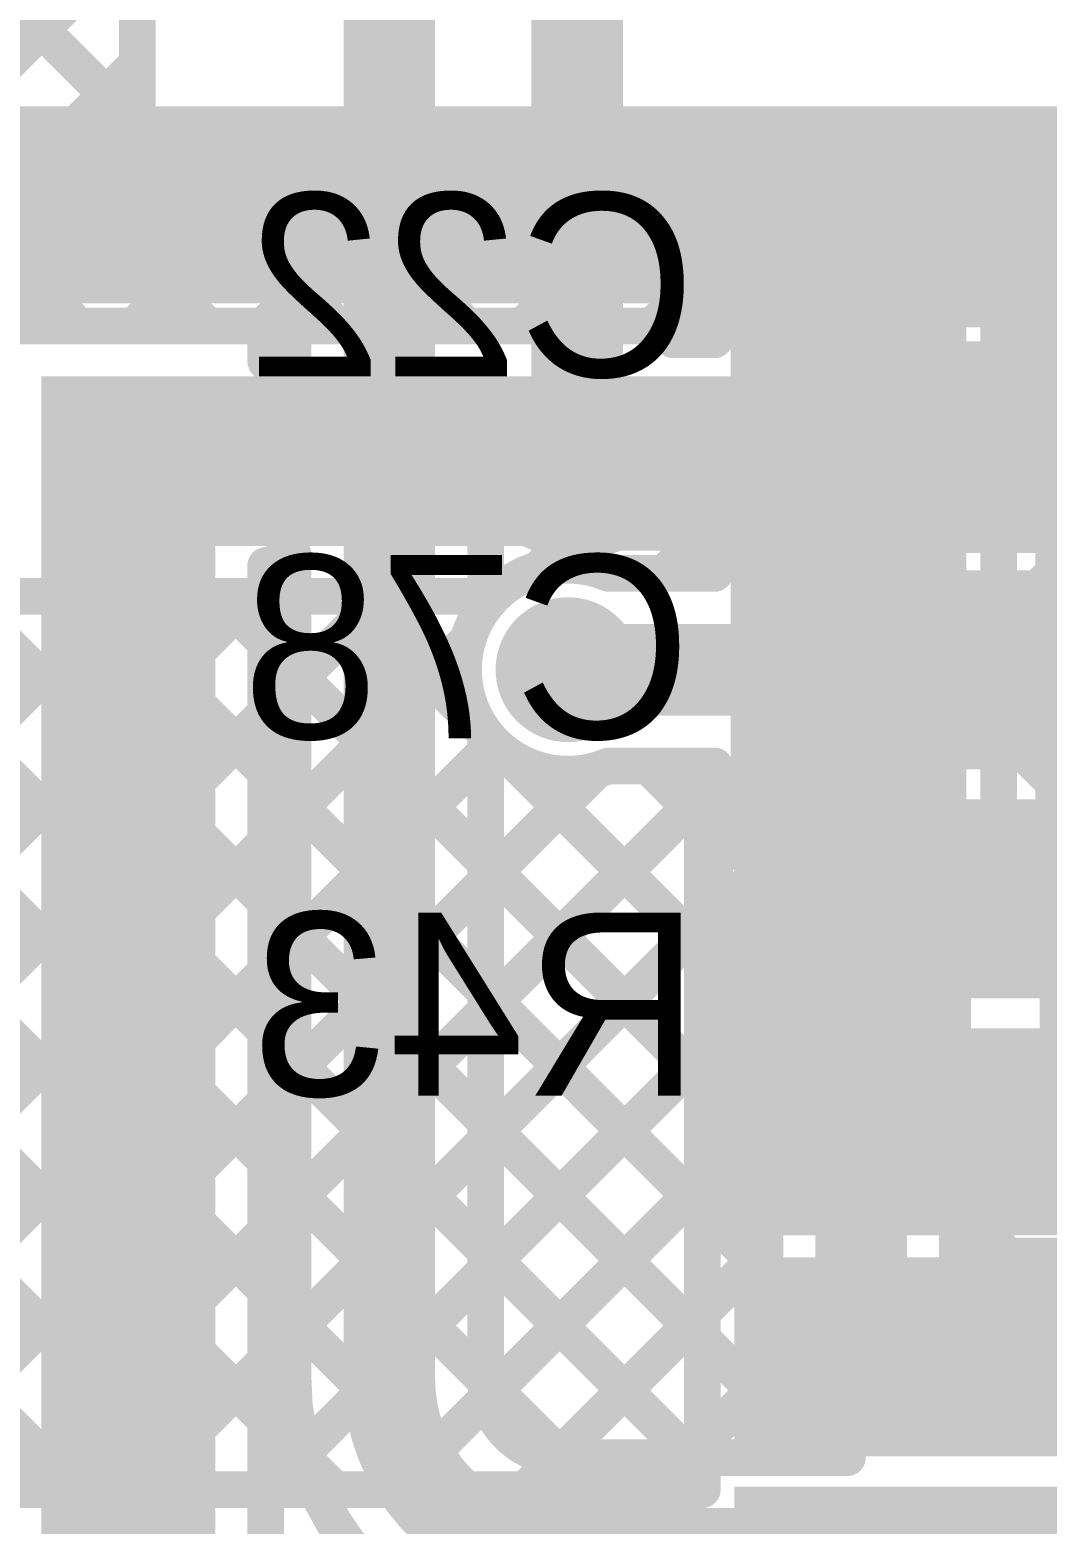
# Model space of a CAD drawing. Header units: millimetres. Extents: x 3.06 to 5.82, y 1.29 to 3.84.
# Drawn here: x 4.6785 to 4.9006, y 3.2235 to 3.5497 of the extents above; entities that cross this region are included whole.
import ezdxf

# ---------------------------------------------------------------- set-up
doc = ezdxf.new("R2010")
doc.units = ezdxf.units.MM
doc.header["$MEASUREMENT"] = 0
for name, color, linetype in [('BottomLayer', 5, 'Continuous'), ('BottomOverlay', 54, 'Continuous'), ('BottomPaste', 16, 'Continuous'), ('BottomSolder', 6, 'Continuous'), ('MultiLayer', 9, 'Continuous'), ('TopLayer', 1, 'Continuous'), ('TopOverlay', 2, 'Continuous'), ('TopPaste', 8, 'Continuous'), ('TopSolder', 216, 'Continuous'), ('ViaHoleLayer', 16, 'Continuous')]:
    doc.layers.add(name, color=color, linetype=linetype)

# ---------------------------------------------------------------- blocks, each defined once
blk = doc.blocks.new('ESP32_WROOM_32__16MB__12')
at = {"layer": 'TopLayer'}
for points in [[(-0.37402, 0.32697), (-0.29528, 0.32697), (-0.37402, 0.3624), (-0.29528, 0.3624)], [(-0.37402, 0.27697), (-0.29528, 0.27697), (-0.37402, 0.3124), (-0.29528, 0.3124)], [(-0.37402, 0.22697), (-0.29528, 0.22697), (-0.37402, 0.2624), (-0.29528, 0.2624)], [(-0.37402, 0.17697), (-0.29528, 0.17697), (-0.37402, 0.2124), (-0.29528, 0.2124)], [(-0.37402, 0.12697), (-0.29528, 0.12697), (-0.37402, 0.1624), (-0.29528, 0.1624)], [(-0.37402, 0.07697), (-0.29528, 0.07697), (-0.37402, 0.1124), (-0.29528, 0.1124)], [(-0.37402, 0.02697), (-0.29528, 0.02697), (-0.37402, 0.0624), (-0.29528, 0.0624)]]:
    blk.add_solid(points, dxfattribs=at)
at = {"layer": 'TopOverlay'}
for points, const_width in [([(-0.38876, 0.3435, 1), (-0.40489, 0.3435, 1)], 0.01969), ([(-0.40981, 0.3435, 1), (-0.39996, 0.3435, 1)], 0.00984), ([(-0.39368, 0.3435, 1), (-0.38384, 0.3435, 1)], 0.00984)]:
    blk.add_lwpolyline(points, format="xyb", close=True, dxfattribs=dict(at, const_width=const_width))
at = {"layer": 'TopPaste'}
for points in [[(-0.37402, 0.32697), (-0.29528, 0.32697), (-0.37402, 0.3624), (-0.29528, 0.3624)], [(-0.37402, 0.27697), (-0.29528, 0.27697), (-0.37402, 0.3124), (-0.29528, 0.3124)], [(-0.37402, 0.22697), (-0.29528, 0.22697), (-0.37402, 0.2624), (-0.29528, 0.2624)], [(-0.37402, 0.17697), (-0.29528, 0.17697), (-0.37402, 0.2124), (-0.29528, 0.2124)], [(-0.37402, 0.12697), (-0.29528, 0.12697), (-0.37402, 0.1624), (-0.29528, 0.1624)], [(-0.37402, 0.07697), (-0.29528, 0.07697), (-0.37402, 0.1124), (-0.29528, 0.1124)], [(-0.37402, 0.02697), (-0.29528, 0.02697), (-0.37402, 0.0624), (-0.29528, 0.0624)]]:
    blk.add_solid(points, dxfattribs=at)
at = {"layer": 'TopSolder'}
for points in [[(-0.37802, 0.32297), (-0.29128, 0.32297), (-0.37802, 0.3664), (-0.29128, 0.3664)], [(-0.37802, 0.27297), (-0.29128, 0.27297), (-0.37802, 0.3164), (-0.29128, 0.3164)], [(-0.37802, 0.22297), (-0.29128, 0.22297), (-0.37802, 0.2664), (-0.29128, 0.2664)], [(-0.37802, 0.17297), (-0.29128, 0.17297), (-0.37802, 0.2164), (-0.29128, 0.2164)], [(-0.37802, 0.12297), (-0.29128, 0.12297), (-0.37802, 0.1664), (-0.29128, 0.1664)], [(-0.37802, 0.07297), (-0.29128, 0.07297), (-0.37802, 0.1164), (-0.29128, 0.1164)], [(-0.37802, 0.02297), (-0.29128, 0.02297), (-0.37802, 0.0664), (-0.29128, 0.0664)]]:
    blk.add_solid(points, dxfattribs=at)
blk = doc.blocks.new('RES0805_B_37')
at = {"layer": 'BottomLayer'}
for points in [[(-0.06, -0.025), (-0.02, -0.025), (-0.06, 0.025), (-0.02, 0.025)], [(0.02, -0.025), (0.06, -0.025), (0.02, 0.025), (0.06, 0.025)]]:
    blk.add_solid(points, dxfattribs=at)
at = {"layer": 'BottomOverlay', "const_width": 0.005}
for points in [[(-0.065, -0.035), (-0.065, 0.035)], [(-0.065, 0.035), (0.065, 0.035)], [(0.065, -0.035), (0.065, 0.035)], [(-0.065, -0.035), (0.065, -0.035)]]:
    blk.add_lwpolyline(points, dxfattribs=at)
at = {"layer": 'BottomOverlay', "const_width": 0.0025}
for points in [[(-0.06625, 0.035, 1), (-0.06375, 0.035, 1)], [(-0.06625, 0.035, 1), (-0.06375, 0.035, 1)], [(0.06375, 0.035, 1), (0.06625, 0.035, 1)], [(0.06375, 0.035, 1), (0.06625, 0.035, 1)], [(-0.06625, -0.035, 1), (-0.06375, -0.035, 1)], [(-0.06625, -0.035, 1), (-0.06375, -0.035, 1)], [(0.06375, -0.035, 1), (0.06625, -0.035, 1)], [(0.06375, -0.035, 1), (0.06625, -0.035, 1)]]:
    blk.add_lwpolyline(points, format="xyb", close=True, dxfattribs=at)
at = {"layer": 'BottomPaste'}
for points in [[(-0.06, -0.025), (-0.02, -0.025), (-0.06, 0.025), (-0.02, 0.025)], [(0.02, -0.025), (0.06, -0.025), (0.02, 0.025), (0.06, 0.025)]]:
    blk.add_solid(points, dxfattribs=at)
at = {"layer": 'BottomSolder'}
for points in [[(-0.064, -0.029), (-0.016, -0.029), (-0.064, 0.029), (-0.016, 0.029)], [(0.016, -0.029), (0.064, -0.029), (0.016, 0.029), (0.064, 0.029)]]:
    blk.add_solid(points, dxfattribs=at)
blk = doc.blocks.new('C__0805_B_89')
at = {"layer": 'BottomLayer'}
for points in [[(-0.06, -0.03), (-0.02, -0.03), (-0.06, 0.03), (-0.02, 0.03)], [(0.02, -0.03), (0.06, -0.03), (0.02, 0.03), (0.06, 0.03)]]:
    blk.add_solid(points, dxfattribs=at)
at = {"layer": 'BottomOverlay', "const_width": 0.005}
for points in [[(-0.065, 0.035), (0.065, 0.035)], [(-0.065, -0.035), (-0.065, 0.035)], [(0.065, -0.035), (0.065, 0.035)], [(-0.065, -0.035), (0.065, -0.035)]]:
    blk.add_lwpolyline(points, dxfattribs=at)
at = {"layer": 'BottomOverlay', "const_width": 0.0025}
for points in [[(-0.06625, 0.035, 1), (-0.06375, 0.035, 1)], [(-0.06625, 0.035, 1), (-0.06375, 0.035, 1)], [(0.06375, 0.035, 1), (0.06625, 0.035, 1)], [(0.06375, 0.035, 1), (0.06625, 0.035, 1)], [(-0.06625, -0.035, 1), (-0.06375, -0.035, 1)], [(-0.06625, -0.035, 1), (-0.06375, -0.035, 1)], [(0.06375, -0.035, 1), (0.06625, -0.035, 1)], [(0.06375, -0.035, 1), (0.06625, -0.035, 1)]]:
    blk.add_lwpolyline(points, format="xyb", close=True, dxfattribs=at)
at = {"layer": 'BottomPaste'}
for points in [[(-0.06, -0.03), (-0.02, -0.03), (-0.06, 0.03), (-0.02, 0.03)], [(0.02, -0.03), (0.06, -0.03), (0.02, 0.03), (0.06, 0.03)]]:
    blk.add_solid(points, dxfattribs=at)
at = {"layer": 'BottomSolder'}
for points in [[(-0.064, -0.034), (-0.016, -0.034), (-0.064, 0.034), (-0.016, 0.034)], [(0.016, -0.034), (0.064, -0.034), (0.016, 0.034), (0.064, 0.034)]]:
    blk.add_solid(points, dxfattribs=at)
blk = doc.blocks.new('C__0805_B_94')
at = {"layer": 'BottomLayer'}
for points in [[(-0.06, -0.03), (-0.02, -0.03), (-0.06, 0.03), (-0.02, 0.03)], [(0.02, -0.03), (0.06, -0.03), (0.02, 0.03), (0.06, 0.03)]]:
    blk.add_solid(points, dxfattribs=at)
at = {"layer": 'BottomOverlay', "const_width": 0.005}
for points in [[(-0.065, 0.035), (0.065, 0.035)], [(-0.065, -0.035), (-0.065, 0.035)], [(0.065, -0.035), (0.065, 0.035)], [(-0.065, -0.035), (0.065, -0.035)]]:
    blk.add_lwpolyline(points, dxfattribs=at)
at = {"layer": 'BottomOverlay', "const_width": 0.0025}
for points in [[(-0.06625, 0.035, 1), (-0.06375, 0.035, 1)], [(-0.06625, 0.035, 1), (-0.06375, 0.035, 1)], [(0.06375, 0.035, 1), (0.06625, 0.035, 1)], [(0.06375, 0.035, 1), (0.06625, 0.035, 1)], [(-0.06625, -0.035, 1), (-0.06375, -0.035, 1)], [(-0.06625, -0.035, 1), (-0.06375, -0.035, 1)], [(0.06375, -0.035, 1), (0.06625, -0.035, 1)], [(0.06375, -0.035, 1), (0.06625, -0.035, 1)]]:
    blk.add_lwpolyline(points, format="xyb", close=True, dxfattribs=at)
at = {"layer": 'BottomPaste'}
for points in [[(-0.06, -0.03), (-0.02, -0.03), (-0.06, 0.03), (-0.02, 0.03)], [(0.02, -0.03), (0.06, -0.03), (0.02, 0.03), (0.06, 0.03)]]:
    blk.add_solid(points, dxfattribs=at)
at = {"layer": 'BottomSolder'}
for points in [[(-0.064, -0.034), (-0.016, -0.034), (-0.064, 0.034), (-0.016, 0.034)], [(0.016, -0.034), (0.064, -0.034), (0.016, 0.034), (0.064, 0.034)]]:
    blk.add_solid(points, dxfattribs=at)

msp = doc.modelspace()

# ---------------------------------------------------------------- linework, layer by layer
at = {"layer": 'BottomLayer'}
for points, const_width in [([(4.798, 3.461), (4.798, 3.64534)], 0.02), ([(4.55616, 3.618), (4.68916, 3.485)], 0.008), ([(4.58444, 3.618), (4.702, 3.50044)], 0.008), ([(4.61272, 3.618), (4.702, 3.52872)], 0.008), ([(4.702, 3.495), (4.702, 3.618)], 0.008), ([(4.757, 3.255), (4.757, 3.594)], 0.02), ([(4.37237, 3.241), (4.702, 3.57063)], 0.008), ([(4.40065, 3.241), (4.702, 3.54235)], 0.008), ([(4.67294, 3.485), (4.702, 3.51406)], 0.008), ([(4.70122, 3.485), (4.71122, 3.495)], 0.008), ([(4.702, 3.495), (4.736, 3.495)], 0.008), ([(4.70744, 3.495), (4.71744, 3.485)], 0.008), ([(4.736, 3.47498), (4.736, 3.495)], 0.008), ([(4.819, 3.48964), (4.82436, 3.495)], 0.008), ([(4.819, 3.482), (4.819, 3.495)], 0.008), ([(4.819, 3.495), (4.828, 3.495)], 0.008), ([(4.82058, 3.495), (4.828, 3.48758)], 0.008), ([(4.828, 3.482), (4.828, 3.495)], 0.008), ([(4.89, 3.495), (5.683, 3.495)], 0.008), ([(4.89, 3.47579), (4.90921, 3.495)], 0.008), ([(4.89, 3.4475), (4.9375, 3.495)], 0.008), ([(4.89, 3.444), (4.89, 3.495)], 0.008), ([(4.89, 3.39093), (4.99407, 3.495)], 0.008), ([(4.89, 3.41922), (4.96578, 3.495)], 0.008), ([(4.89335, 3.366), (5.02235, 3.495)], 0.008), ([(4.72951, 3.485), (4.736, 3.49149)], 0.008), ([(4.67, 3.485), (4.73, 3.485)], 0.008), ([(4.73, 3.47726), (4.73, 3.485)], 0.008), ([(4.819, 3.482), (4.828, 3.482)], 0.008), ([(4.89, 3.48215), (5.00615, 3.366)], 0.008), ([(4.798, 3.461), (4.84, 3.461)], 0.02), ([(4.89, 3.45386), (4.97786, 3.366)], 0.008), ([(4.778, 3.42401), (4.778, 3.45003)], 0.008), ([(4.89, 3.439), (4.89, 3.444)], 0.008), ([(4.89, 3.439), (4.89, 3.444)], 0.008), ([(4.78951, 3.43187), (4.79593, 3.43828)], 0.008), ([(4.79163, 3.4391), (4.798, 3.43272)], 0.008), ([(4.80691, 3.44), (4.828, 3.44)], 0.008), ([(4.81693, 3.431), (4.82593, 3.44)], 0.008), ([(4.81901, 3.44), (4.828, 3.43101)], 0.008), ([(4.828, 3.431), (4.828, 3.439)], 0.008), ([(4.89, 3.366), (4.89, 3.439)], 0.008), ([(4.73, 3.42892), (4.736, 3.43492)], 0.008), ([(4.736, 3.255), (4.736, 3.43502)], 0.008), ([(4.73, 2.095), (4.73, 3.43274)], 0.008), ([(4.80491, 3.431), (4.828, 3.431)], 0.008), ([(4.89, 3.42558), (4.94958, 3.366)], 0.008), ([(4.73, 3.41587), (4.736, 3.40987)], 0.008), ([(4.796, 3.41), (4.852, 3.41)], 0.02), ([(4.859, 3.325), (4.859, 3.403)], 0.02), ([(4.73, 3.40064), (4.736, 3.40664)], 0.008), ([(4.778, 3.255), (4.778, 3.39599)], 0.008), ([(4.89, 3.39729), (4.92129, 3.366)], 0.008), ([(4.78266, 3.3915), (4.829, 3.34516)], 0.008), ([(4.778, 3.36379), (4.80229, 3.38807)], 0.008), ([(4.80491, 3.389), (4.828, 3.389)], 0.008), ([(4.81344, 3.389), (4.828, 3.37444)], 0.008), ([(4.828, 3.362), (4.828, 3.389)], 0.008), ([(4.73, 3.38759), (4.736, 3.38159)], 0.008), ([(4.778, 3.3355), (4.828, 3.3855)], 0.008), ([(4.73, 3.37236), (4.736, 3.37836)], 0.008), ([(4.89, 3.36901), (4.89301, 3.366)], 0.008), ([(4.778, 3.36787), (4.829, 3.31687)], 0.008), ([(4.888, 3.362), (4.888, 3.366)], 0.008), ([(4.89, 3.366), (5.504, 3.366)], 0.008), ([(4.89, 3.36265), (4.89335, 3.366)], 0.008), ([(4.89, 3.362), (4.89, 3.366)], 0.008), ([(4.828, 3.362), (4.838, 3.362)], 0.008), ([(4.88, 3.362), (4.888, 3.362)], 0.008), ([(4.73, 3.3593), (4.736, 3.3533)], 0.008), ([(4.829, 3.36), (4.838, 3.36)], 0.008), ([(4.829, 3.288), (4.829, 3.36)], 0.008), ([(4.88, 3.36), (4.888, 3.36)], 0.008), ([(4.778, 3.30722), (4.829, 3.35822)], 0.008), ([(4.73, 3.34407), (4.736, 3.35007)], 0.008), ([(4.778, 3.33959), (4.829, 3.28859)], 0.008), ([(4.73, 3.33102), (4.736, 3.32502)], 0.008), ([(4.778, 3.27893), (4.829, 3.32993)], 0.008), ([(4.86, 3.275), (4.86, 3.324)], 0.02), ([(4.73, 3.31579), (4.736, 3.32179)], 0.008), ([(4.778, 3.3113), (4.8513, 3.238)], 0.008), ([(4.73, 3.30273), (4.736, 3.29673)], 0.008), ([(4.77845, 3.2511), (4.829, 3.30165)], 0.008), ([(4.73, 3.2875), (4.736, 3.2935)], 0.008), ([(4.829, 3.288), (4.839, 3.288)], 0.008), ([(4.82959, 3.288), (4.839, 3.27859)], 0.008), ([(4.839, 3.275), (4.839, 3.288)], 0.008), ([(4.881, 3.288), (4.888, 3.288)], 0.008), ([(4.881, 3.275), (4.881, 3.288)], 0.008), ([(4.888, 3.282), (4.888, 3.288)], 0.008), ([(4.888, 3.28616), (4.89216, 3.282)], 0.008), ([(4.778, 3.28302), (4.82302, 3.238)], 0.008), ([(4.79369, 3.23805), (4.839, 3.28337)], 0.008), ([(4.88312, 3.27091), (4.8942, 3.282)], 0.008), ([(4.888, 3.282), (5.447, 3.282)], 0.008), ([(4.89216, 3.282), (4.90416, 3.27)], 0.008), ([(4.73, 3.27445), (4.736, 3.26845)], 0.008), ([(4.886, 3.27), (5.352, 3.27)], 0.008), ([(4.73, 3.25922), (4.736, 3.26522)], 0.008), ([(4.82192, 3.238), (4.84211, 3.25819)], 0.008), ([(4.778, 3.25473), (4.79473, 3.238)], 0.008), ([(4.886, 3.249), (5.352, 3.249)], 0.02), ([(4.73, 3.24617), (4.73865, 3.23751)], 0.008), ([(4.73, 3.23093), (4.73818, 3.23911)], 0.008), ([(4.795, 3.238), (4.85702, 3.238)], 0.008), ([(4.8502, 3.238), (4.85337, 3.24117)], 0.008), ([(4.795, 3.217), (5.32183, 3.217)], 0.02), ([(4.73, 3.20265), (4.74744, 3.22009)], 0.008)]:
    msp.add_lwpolyline(points, dxfattribs=dict(at, const_width=const_width))
for points, const_width in [([(4.7, 3.54235, 1), (4.704, 3.54235, 1)], 0.004), ([(4.7, 3.52872, 1), (4.704, 3.52872, 1)], 0.004), ([(4.7, 3.51406, 1), (4.704, 3.51406, 1)], 0.004), ([(4.7, 3.50044, 1), (4.704, 3.50044, 1)], 0.004), ([(4.7, 3.495, 1), (4.704, 3.495, 1)], 0.004), ([(4.7, 3.495, 1), (4.704, 3.495, 1)], 0.004), ([(4.70544, 3.495, 1), (4.70944, 3.495, 1)], 0.004), ([(4.70922, 3.495, 1), (4.71322, 3.495, 1)], 0.004), ([(4.734, 3.495, 1), (4.738, 3.495, 1)], 0.004), ([(4.734, 3.495, 1), (4.738, 3.495, 1)], 0.004), ([(4.817, 3.495, 1), (4.821, 3.495, 1)], 0.004), ([(4.817, 3.495, 1), (4.821, 3.495, 1)], 0.004), ([(4.81858, 3.495, 1), (4.82258, 3.495, 1)], 0.004), ([(4.82236, 3.495, 1), (4.82636, 3.495, 1)], 0.004), ([(4.826, 3.495, 1), (4.83, 3.495, 1)], 0.004), ([(4.826, 3.495, 1), (4.83, 3.495, 1)], 0.004), ([(4.888, 3.495, 1), (4.892, 3.495, 1)], 0.004), ([(4.888, 3.495, 1), (4.892, 3.495, 1)], 0.004), ([(4.734, 3.49149, 1), (4.738, 3.49149, 1)], 0.004), ([(4.817, 3.48964, 1), (4.821, 3.48964, 1)], 0.004), ([(4.826, 3.48758, 1), (4.83, 3.48758, 1)], 0.004), ([(4.854, 3.48, 1), (4.864, 3.48, 1)], 0.01), ([(4.68716, 3.485, 1), (4.69116, 3.485, 1)], 0.004), ([(4.69922, 3.485, 1), (4.70322, 3.485, 1)], 0.004), ([(4.71544, 3.485, 1), (4.71944, 3.485, 1)], 0.004), ([(4.72751, 3.485, 1), (4.73151, 3.485, 1)], 0.004), ([(4.728, 3.485, 1), (4.732, 3.485, 1)], 0.004), ([(4.728, 3.485, 1), (4.732, 3.485, 1)], 0.004), ([(4.817, 3.482, 1), (4.821, 3.482, 1)], 0.004), ([(4.817, 3.482, 1), (4.821, 3.482, 1)], 0.004), ([(4.826, 3.482, 1), (4.83, 3.482, 1)], 0.004), ([(4.826, 3.482, 1), (4.83, 3.482, 1)], 0.004), ([(4.888, 3.48215, 1), (4.892, 3.48215, 1)], 0.004), ([(4.728, 3.47726, 1), (4.732, 3.47726, 1)], 0.004), ([(4.728, 3.47726, 1), (4.732, 3.47726, 1)], 0.004), ([(4.734, 3.47498, 1), (4.738, 3.47498, 1)], 0.004), ([(4.734, 3.47498, 1), (4.738, 3.47498, 1)], 0.004), ([(4.888, 3.47579, 1), (4.892, 3.47579, 1)], 0.004), ([(4.79209, 3.461, 1), (4.80391, 3.461, 1)], 0.01181), ([(4.793, 3.461, 1), (4.803, 3.461, 1)], 0.01), ([(4.793, 3.461, 1), (4.803, 3.461, 1)], 0.01), ([(4.835, 3.461, 1), (4.845, 3.461, 1)], 0.01), ([(4.835, 3.461, 1), (4.845, 3.461, 1)], 0.01), ([(4.69209, 3.455, 1), (4.70391, 3.455, 1)], 0.01181), ([(4.71909, 3.455, 1), (4.73091, 3.455, 1)], 0.01181), ([(4.888, 3.45386, 1), (4.892, 3.45386, 1)], 0.004), ([(4.776, 3.45003, 1), (4.78, 3.45003, 1)], 0.004), ([(4.776, 3.45003, 1), (4.78, 3.45003, 1)], 0.004), ([(4.888, 3.4475, 1), (4.892, 3.4475, 1)], 0.004), ([(4.888, 3.444, 1), (4.892, 3.444, 1)], 0.004), ([(4.888, 3.444, 1), (4.892, 3.444, 1)], 0.004), ([(4.888, 3.444, 1), (4.892, 3.444, 1)], 0.004), ([(4.78963, 3.4391, 1), (4.79363, 3.4391, 1)], 0.004), ([(4.79393, 3.43828, 1), (4.79793, 3.43828, 1)], 0.004), ([(4.80491, 3.44, 1), (4.80891, 3.44, 1)], 0.004), ([(4.80491, 3.44, 1), (4.80891, 3.44, 1)], 0.004), ([(4.81701, 3.44, 1), (4.82101, 3.44, 1)], 0.004), ([(4.82393, 3.44, 1), (4.82793, 3.44, 1)], 0.004), ([(4.826, 3.44, 1), (4.83, 3.44, 1)], 0.004), ([(4.826, 3.439, 1), (4.83, 3.439, 1)], 0.004), ([(4.888, 3.439, 1), (4.892, 3.439, 1)], 0.004), ([(4.888, 3.439, 1), (4.892, 3.439, 1)], 0.004), ([(4.888, 3.439, 1), (4.892, 3.439, 1)], 0.004), ([(4.734, 3.43502, 1), (4.738, 3.43502, 1)], 0.004), ([(4.734, 3.43502, 1), (4.738, 3.43502, 1)], 0.004), ([(4.734, 3.43492, 1), (4.738, 3.43492, 1)], 0.004), ([(4.728, 3.43274, 1), (4.732, 3.43274, 1)], 0.004), ([(4.728, 3.43274, 1), (4.732, 3.43274, 1)], 0.004), ([(4.78751, 3.43187, 1), (4.79151, 3.43187, 1)], 0.004), ([(4.796, 3.43272, 1), (4.8, 3.43272, 1)], 0.004), ([(4.80291, 3.431, 1), (4.80691, 3.431, 1)], 0.004), ([(4.80291, 3.431, 1), (4.80691, 3.431, 1)], 0.004), ([(4.81493, 3.431, 1), (4.81893, 3.431, 1)], 0.004), ([(4.826, 3.43101, 1), (4.83, 3.43101, 1)], 0.004), ([(4.826, 3.431, 1), (4.83, 3.431, 1)], 0.004), ([(4.826, 3.431, 1), (4.83, 3.431, 1)], 0.004), ([(4.728, 3.42892, 1), (4.732, 3.42892, 1)], 0.004), ([(4.776, 3.42401, 1), (4.78, 3.42401, 1)], 0.004), ([(4.776, 3.42401, 1), (4.78, 3.42401, 1)], 0.004), ([(4.888, 3.42558, 1), (4.892, 3.42558, 1)], 0.004), ([(4.79009, 3.41, 1), (4.80191, 3.41, 1)], 0.01181), ([(4.888, 3.41922, 1), (4.892, 3.41922, 1)], 0.004), ([(4.728, 3.41587, 1), (4.732, 3.41587, 1)], 0.004), ([(4.791, 3.41, 1), (4.801, 3.41, 1)], 0.01), ([(4.847, 3.41, 1), (4.857, 3.41, 1)], 0.01), ([(4.847, 3.41, 1), (4.857, 3.41, 1)], 0.01), ([(4.734, 3.40987, 1), (4.738, 3.40987, 1)], 0.004), ([(4.854, 3.403, 1), (4.864, 3.403, 1)], 0.01), ([(4.854, 3.403, 1), (4.864, 3.403, 1)], 0.01), ([(4.734, 3.40664, 1), (4.738, 3.40664, 1)], 0.004), ([(4.728, 3.40064, 1), (4.732, 3.40064, 1)], 0.004), ([(4.776, 3.39599, 1), (4.78, 3.39599, 1)], 0.004), ([(4.776, 3.39599, 1), (4.78, 3.39599, 1)], 0.004), ([(4.888, 3.39729, 1), (4.892, 3.39729, 1)], 0.004), ([(4.78066, 3.3915, 1), (4.78466, 3.3915, 1)], 0.004), ([(4.80029, 3.38807, 1), (4.80429, 3.38807, 1)], 0.004), ([(4.80291, 3.389, 1), (4.80691, 3.389, 1)], 0.004), ([(4.80291, 3.389, 1), (4.80691, 3.389, 1)], 0.004), ([(4.81144, 3.389, 1), (4.81544, 3.389, 1)], 0.004), ([(4.826, 3.389, 1), (4.83, 3.389, 1)], 0.004), ([(4.826, 3.389, 1), (4.83, 3.389, 1)], 0.004), ([(4.888, 3.39093, 1), (4.892, 3.39093, 1)], 0.004), ([(4.728, 3.38759, 1), (4.732, 3.38759, 1)], 0.004), ([(4.826, 3.3855, 1), (4.83, 3.3855, 1)], 0.004), ([(4.734, 3.38159, 1), (4.738, 3.38159, 1)], 0.004), ([(4.734, 3.37836, 1), (4.738, 3.37836, 1)], 0.004), ([(4.728, 3.37236, 1), (4.732, 3.37236, 1)], 0.004), ([(4.826, 3.37444, 1), (4.83, 3.37444, 1)], 0.004), ([(4.888, 3.36901, 1), (4.892, 3.36901, 1)], 0.004), ([(4.776, 3.36787, 1), (4.78, 3.36787, 1)], 0.004), ([(4.886, 3.366, 1), (4.89, 3.366, 1)], 0.004), ([(4.888, 3.366, 1), (4.892, 3.366, 1)], 0.004), ([(4.888, 3.366, 1), (4.892, 3.366, 1)], 0.004), ([(4.888, 3.366, 1), (4.892, 3.366, 1)], 0.004), ([(4.89101, 3.366, 1), (4.89501, 3.366, 1)], 0.004), ([(4.89135, 3.366, 1), (4.89535, 3.366, 1)], 0.004), ([(4.89135, 3.366, 1), (4.89535, 3.366, 1)], 0.004), ([(4.776, 3.36379, 1), (4.78, 3.36379, 1)], 0.004), ([(4.826, 3.362, 1), (4.83, 3.362, 1)], 0.004), ([(4.826, 3.362, 1), (4.83, 3.362, 1)], 0.004), ([(4.836, 3.362, 1), (4.84, 3.362, 1)], 0.004), ([(4.878, 3.362, 1), (4.882, 3.362, 1)], 0.004), ([(4.886, 3.362, 1), (4.89, 3.362, 1)], 0.004), ([(4.886, 3.362, 1), (4.89, 3.362, 1)], 0.004), ([(4.888, 3.36265, 1), (4.892, 3.36265, 1)], 0.004), ([(4.888, 3.362, 1), (4.892, 3.362, 1)], 0.004), ([(4.728, 3.3593, 1), (4.732, 3.3593, 1)], 0.004), ([(4.827, 3.36, 1), (4.831, 3.36, 1)], 0.004), ([(4.827, 3.36, 1), (4.831, 3.36, 1)], 0.004), ([(4.836, 3.36, 1), (4.84, 3.36, 1)], 0.004), ([(4.878, 3.36, 1), (4.882, 3.36, 1)], 0.004), ([(4.886, 3.36, 1), (4.89, 3.36, 1)], 0.004), ([(4.827, 3.35822, 1), (4.831, 3.35822, 1)], 0.004), ([(4.734, 3.3533, 1), (4.738, 3.3533, 1)], 0.004), ([(4.734, 3.35007, 1), (4.738, 3.35007, 1)], 0.004), ([(4.728, 3.34407, 1), (4.732, 3.34407, 1)], 0.004), ([(4.827, 3.34516, 1), (4.831, 3.34516, 1)], 0.004), ([(4.776, 3.33959, 1), (4.78, 3.33959, 1)], 0.004), ([(4.776, 3.3355, 1), (4.78, 3.3355, 1)], 0.004), ([(4.728, 3.33102, 1), (4.732, 3.33102, 1)], 0.004), ([(4.827, 3.32993, 1), (4.831, 3.32993, 1)], 0.004), ([(4.854, 3.325, 1), (4.864, 3.325, 1)], 0.01), ([(4.854, 3.325, 1), (4.864, 3.325, 1)], 0.01), ([(4.855, 3.324, 1), (4.865, 3.324, 1)], 0.01), ([(4.855, 3.324, 1), (4.865, 3.324, 1)], 0.01), ([(4.734, 3.32502, 1), (4.738, 3.32502, 1)], 0.004), ([(4.734, 3.32179, 1), (4.738, 3.32179, 1)], 0.004), ([(4.827, 3.31687, 1), (4.831, 3.31687, 1)], 0.004), ([(4.728, 3.31579, 1), (4.732, 3.31579, 1)], 0.004), ([(4.776, 3.3113, 1), (4.78, 3.3113, 1)], 0.004), ([(4.776, 3.30722, 1), (4.78, 3.30722, 1)], 0.004), ([(4.728, 3.30273, 1), (4.732, 3.30273, 1)], 0.004), ([(4.827, 3.30165, 1), (4.831, 3.30165, 1)], 0.004), ([(4.734, 3.29673, 1), (4.738, 3.29673, 1)], 0.004), ([(4.734, 3.2935, 1), (4.738, 3.2935, 1)], 0.004), ([(4.728, 3.2875, 1), (4.732, 3.2875, 1)], 0.004), ([(4.827, 3.28859, 1), (4.831, 3.28859, 1)], 0.004), ([(4.827, 3.288, 1), (4.831, 3.288, 1)], 0.004), ([(4.827, 3.288, 1), (4.831, 3.288, 1)], 0.004), ([(4.82759, 3.288, 1), (4.83159, 3.288, 1)], 0.004), ([(4.837, 3.288, 1), (4.841, 3.288, 1)], 0.004), ([(4.837, 3.288, 1), (4.841, 3.288, 1)], 0.004), ([(4.879, 3.288, 1), (4.883, 3.288, 1)], 0.004), ([(4.879, 3.288, 1), (4.883, 3.288, 1)], 0.004), ([(4.886, 3.288, 1), (4.89, 3.288, 1)], 0.004), ([(4.886, 3.288, 1), (4.89, 3.288, 1)], 0.004), ([(4.886, 3.28616, 1), (4.89, 3.28616, 1)], 0.004), ([(4.776, 3.28302, 1), (4.78, 3.28302, 1)], 0.004), ([(4.837, 3.28337, 1), (4.841, 3.28337, 1)], 0.004), ([(4.855, 3.275, 1), (4.865, 3.275, 1)], 0.01), ([(4.855, 3.275, 1), (4.865, 3.275, 1)], 0.01), ([(4.886, 3.282, 1), (4.89, 3.282, 1)], 0.004), ([(4.886, 3.282, 1), (4.89, 3.282, 1)], 0.004), ([(4.89016, 3.282, 1), (4.89416, 3.282, 1)], 0.004), ([(4.89016, 3.282, 1), (4.89416, 3.282, 1)], 0.004), ([(4.8922, 3.282, 1), (4.8962, 3.282, 1)], 0.004), ([(4.776, 3.27893, 1), (4.78, 3.27893, 1)], 0.004), ([(4.837, 3.27859, 1), (4.841, 3.27859, 1)], 0.004), ([(4.728, 3.27445, 1), (4.732, 3.27445, 1)], 0.004), ([(4.837, 3.275, 1), (4.841, 3.275, 1)], 0.004), ([(4.837, 3.275, 1), (4.841, 3.275, 1)], 0.004), ([(4.879, 3.275, 1), (4.883, 3.275, 1)], 0.004), ([(4.879, 3.275, 1), (4.883, 3.275, 1)], 0.004), ([(4.88112, 3.27091, 1), (4.88512, 3.27091, 1)], 0.004), ([(4.734, 3.26845, 1), (4.738, 3.26845, 1)], 0.004), ([(4.884, 3.27, 1), (4.888, 3.27, 1)], 0.004), ([(4.884, 3.27, 1), (4.888, 3.27, 1)], 0.004), ([(4.90216, 3.27, 1), (4.90616, 3.27, 1)], 0.004), ([(4.734, 3.26522, 1), (4.738, 3.26522, 1)], 0.004), ([(4.752, 3.255, 1), (4.762, 3.255, 1)], 0.01), ([(4.752, 3.255, 1), (4.762, 3.255, 1)], 0.01), ([(4.728, 3.25922, 1), (4.732, 3.25922, 1)], 0.004), ([(4.84011, 3.25819, 1), (4.84411, 3.25819, 1)], 0.004), ([(4.734, 3.255, 1), (4.738, 3.255, 1)], 0.004), ([(4.734, 3.255, 1), (4.738, 3.255, 1)], 0.004), ([(4.776, 3.255, 1), (4.78, 3.255, 1)], 0.004), ([(4.776, 3.255, 1), (4.78, 3.255, 1)], 0.004), ([(4.776, 3.25473, 1), (4.78, 3.25473, 1)], 0.004), ([(4.881, 3.249, 1), (4.891, 3.249, 1)], 0.01), ([(4.881, 3.249, 1), (4.891, 3.249, 1)], 0.01), ([(4.77645, 3.2511, 1), (4.78045, 3.2511, 1)], 0.004), ([(4.728, 3.24617, 1), (4.732, 3.24617, 1)], 0.004), ([(4.73618, 3.23911, 1), (4.74018, 3.23911, 1)], 0.004), ([(4.79169, 3.23805, 1), (4.79569, 3.23805, 1)], 0.004), ([(4.79273, 3.238, 1), (4.79673, 3.238, 1)], 0.004), ([(4.793, 3.238, 1), (4.797, 3.238, 1)], 0.004), ([(4.793, 3.238, 1), (4.797, 3.238, 1)], 0.004), ([(4.81992, 3.238, 1), (4.82392, 3.238, 1)], 0.004), ([(4.82102, 3.238, 1), (4.82502, 3.238, 1)], 0.004), ([(4.8482, 3.238, 1), (4.8522, 3.238, 1)], 0.004), ([(4.8493, 3.238, 1), (4.8533, 3.238, 1)], 0.004), ([(4.85137, 3.24117, 1), (4.85537, 3.24117, 1)], 0.004), ([(4.85502, 3.238, 1), (4.85902, 3.238, 1)], 0.004), ([(4.85502, 3.238, 1), (4.85902, 3.238, 1)], 0.004), ([(4.73665, 3.23751, 1), (4.74065, 3.23751, 1)], 0.004), ([(4.728, 3.23093, 1), (4.732, 3.23093, 1)], 0.004), ([(4.79, 3.217, 1), (4.8, 3.217, 1)], 0.01), ([(4.79, 3.217, 1), (4.8, 3.217, 1)], 0.01), ([(4.74544, 3.22009, 1), (4.74944, 3.22009, 1)], 0.004)]:
    msp.add_lwpolyline(points, format="xyb", close=True, dxfattribs=dict(at, const_width=const_width))
for points, const_width in [([(4.859, 3.48, -0.414214), (4.84, 3.461)], 0.02), ([(4.73, 3.47726, -0.070668), (4.736, 3.47498)], 0.008), ([(4.80691, 3.44, -0.385066), (4.778, 3.45003)], 0.008), ([(4.736, 3.43502, -0.070668), (4.73, 3.43274)], 0.008), ([(4.778, 3.42401, -0.339871), (4.80491, 3.431)], 0.008), ([(4.852, 3.41, -0.414214), (4.859, 3.403)], 0.02), ([(4.80491, 3.389, -0.339871), (4.778, 3.39599)], 0.008), ([(4.86, 3.324, -0.414214), (4.859, 3.325)], 0.02), ([(4.886, 3.249, -0.414214), (4.86, 3.275)], 0.02), ([(4.85702, 3.238, -0.230536), (4.839, 3.275)], 0.008), ([(4.886, 3.27, -0.414214), (4.881, 3.275)], 0.008), ([(4.795, 3.217, -0.414214), (4.757, 3.255)], 0.02), ([(4.795, 3.196, -0.414214), (4.736, 3.255)], 0.008), ([(4.795, 3.238, -0.414214), (4.778, 3.255)], 0.008)]:
    msp.add_lwpolyline(points, format="xyb", dxfattribs=dict(at, const_width=const_width))
for points in [[(4.898, 3.367), (4.996, 3.367), (4.898, 3.515), (4.996, 3.515)], [(4.681, 2.036), (4.719, 2.036), (4.681, 3.474), (4.719, 3.474)], [(4.899, 3.293), (5.582, 3.293), (4.899, 3.355), (5.582, 3.355)]]:
    msp.add_solid(points, dxfattribs=at)
at = {"layer": 'BottomSolder', "const_width": 0.01581}
for points in [[(4.79009, 3.461, 1), (4.80591, 3.461, 1)], [(4.69009, 3.455, 1), (4.70591, 3.455, 1)], [(4.71709, 3.455, 1), (4.73291, 3.455, 1)], [(4.78809, 3.41, 1), (4.80391, 3.41, 1)]]:
    msp.add_lwpolyline(points, format="xyb", close=True, dxfattribs=at)
at = {"layer": 'MultiLayer', "const_width": 0.01181}
for points in [[(4.79209, 3.461, 1), (4.80391, 3.461, 1)], [(4.69209, 3.455, 1), (4.70391, 3.455, 1)], [(4.71909, 3.455, 1), (4.73091, 3.455, 1)], [(4.79009, 3.41, 1), (4.80191, 3.41, 1)]]:
    msp.add_lwpolyline(points, format="xyb", close=True, dxfattribs=at)
at = {"layer": 'TopLayer'}
for points, const_width in [([(4.29173, 3.741), (4.80173, 3.231)], 0.008), ([(4.32002, 3.741), (4.82534, 3.23568)], 0.008), ([(4.3483, 3.741), (4.82534, 3.26396)], 0.008), ([(4.43316, 3.741), (4.68916, 3.485)], 0.008), ([(4.46144, 3.741), (4.702, 3.50044)], 0.008), ([(4.48972, 3.741), (4.702, 3.52872)], 0.008), ([(4.702, 3.495), (4.702, 3.741)], 0.008), ([(4.289, 3.71545), (4.77345, 3.231)], 0.008), ([(4.289, 3.68717), (4.74517, 3.231)], 0.008), ([(4.289, 3.65888), (4.71688, 3.231)], 0.008), ([(4.2686, 3.651), (4.6886, 3.231)], 0.008), ([(4.296, 3.16463), (4.702, 3.57063)], 0.008), ([(4.296, 3.13635), (4.702, 3.54235)], 0.008), ([(4.67294, 3.485), (4.702, 3.51406)], 0.008), ([(4.70122, 3.485), (4.71122, 3.495)], 0.008), ([(4.702, 3.495), (5.683, 3.495)], 0.008), ([(4.70744, 3.495), (4.71744, 3.485)], 0.008), ([(4.72951, 3.485), (4.73951, 3.495)], 0.008), ([(4.73572, 3.495), (4.74572, 3.485)], 0.008), ([(4.75779, 3.485), (4.76779, 3.495)], 0.008), ([(4.76401, 3.495), (4.77401, 3.485)], 0.008), ([(4.78608, 3.485), (4.79608, 3.495)], 0.008), ([(4.79229, 3.495), (4.80229, 3.485)], 0.008), ([(4.81436, 3.485), (4.82436, 3.495)], 0.008), ([(4.82058, 3.495), (4.82686, 3.48872)], 0.008), ([(4.84636, 3.48872), (4.85264, 3.495)], 0.008), ([(4.84886, 3.495), (4.85514, 3.48872)], 0.008), ([(4.87465, 3.48872), (4.88093, 3.495)], 0.008), ([(4.87715, 3.495), (4.88343, 3.48872)], 0.008), ([(4.90293, 3.48872), (4.90921, 3.495)], 0.008), ([(4.82534, 3.48872), (4.92608, 3.48872)], 0.008), ([(4.82534, 3.485), (4.82534, 3.48872)], 0.008), ([(4.67, 3.485), (4.82534, 3.485)], 0.008), ([(4.798, 3.461), (4.87471, 3.461)], 0.02), ([(4.87571, 3.46), (4.93, 3.46)], 0.02), ([(3.62136, 2.292), (4.75536, 3.426)], 0.008), ([(3.869, 2.59621), (4.69879, 3.426)], 0.008), ([(3.869, 2.56792), (4.72708, 3.426)], 0.008), ([(4.67, 3.426), (4.77974, 3.426)], 0.008), ([(4.69159, 3.426), (4.82534, 3.29225)], 0.008), ([(4.71987, 3.426), (4.82534, 3.32053)], 0.008), ([(4.74816, 3.426), (4.7775, 3.39666)], 0.008), ([(4.58838, 3.23074), (4.77413, 3.41649)], 0.008), ([(4.796, 3.41), (4.87571, 3.41)], 0.02), ([(4.61693, 3.231), (4.77983, 3.39391)], 0.008), ([(4.78266, 3.3915), (4.82534, 3.34882)], 0.008), ([(4.64521, 3.231), (4.80229, 3.38807)], 0.008), ([(4.80491, 3.389), (4.82534, 3.389)], 0.008), ([(4.81344, 3.389), (4.82534, 3.3771)], 0.008), ([(4.82534, 3.38128), (4.82534, 3.38872)], 0.008), ([(4.82534, 3.38128), (4.82534, 3.38872)], 0.008), ([(4.6735, 3.231), (4.82534, 3.38284)], 0.008), ([(4.82534, 3.33872), (4.82534, 3.38128)], 0.008), ([(4.70178, 3.231), (4.82534, 3.35456)], 0.008), ([(4.82534, 3.33128), (4.82534, 3.33872)], 0.008), ([(4.82534, 3.33128), (4.82534, 3.33872)], 0.008), ([(4.82534, 3.28872), (4.82534, 3.33128)], 0.008), ([(4.73007, 3.231), (4.82534, 3.32627)], 0.008), ([(4.75835, 3.231), (4.82534, 3.29799)], 0.008), ([(4.82534, 3.28128), (4.82534, 3.28872)], 0.008), ([(4.82534, 3.28128), (4.82534, 3.28872)], 0.008), ([(4.82534, 3.23872), (4.82534, 3.28128)], 0.008), ([(4.78663, 3.231), (4.82534, 3.2697)], 0.008), ([(4.81492, 3.231), (4.82534, 3.24142)], 0.008), ([(4.82534, 3.23128), (4.82534, 3.23872)], 0.008), ([(4.82534, 3.23128), (4.82534, 3.23872)], 0.008), ([(4.594, 3.231), (4.82534, 3.231)], 0.008)]:
    msp.add_lwpolyline(points, dxfattribs=dict(at, const_width=const_width))
for points, const_width in [([(4.7, 3.54235, 1), (4.704, 3.54235, 1)], 0.004), ([(4.7, 3.52872, 1), (4.704, 3.52872, 1)], 0.004), ([(4.7, 3.51406, 1), (4.704, 3.51406, 1)], 0.004), ([(4.7, 3.50044, 1), (4.704, 3.50044, 1)], 0.004), ([(4.7, 3.495, 1), (4.704, 3.495, 1)], 0.004), ([(4.7, 3.495, 1), (4.704, 3.495, 1)], 0.004), ([(4.70544, 3.495, 1), (4.70944, 3.495, 1)], 0.004), ([(4.70922, 3.495, 1), (4.71322, 3.495, 1)], 0.004), ([(4.73372, 3.495, 1), (4.73772, 3.495, 1)], 0.004), ([(4.73751, 3.495, 1), (4.74151, 3.495, 1)], 0.004), ([(4.76201, 3.495, 1), (4.76601, 3.495, 1)], 0.004), ([(4.76579, 3.495, 1), (4.76979, 3.495, 1)], 0.004), ([(4.79029, 3.495, 1), (4.79429, 3.495, 1)], 0.004), ([(4.79408, 3.495, 1), (4.79808, 3.495, 1)], 0.004), ([(4.81858, 3.495, 1), (4.82258, 3.495, 1)], 0.004), ([(4.82236, 3.495, 1), (4.82636, 3.495, 1)], 0.004), ([(4.84686, 3.495, 1), (4.85086, 3.495, 1)], 0.004), ([(4.85064, 3.495, 1), (4.85464, 3.495, 1)], 0.004), ([(4.87515, 3.495, 1), (4.87915, 3.495, 1)], 0.004), ([(4.87893, 3.495, 1), (4.88293, 3.495, 1)], 0.004), ([(4.82334, 3.48872, 1), (4.82734, 3.48872, 1)], 0.004), ([(4.82334, 3.48872, 1), (4.82734, 3.48872, 1)], 0.004), ([(4.82486, 3.48872, 1), (4.82886, 3.48872, 1)], 0.004), ([(4.84436, 3.48872, 1), (4.84836, 3.48872, 1)], 0.004), ([(4.85314, 3.48872, 1), (4.85714, 3.48872, 1)], 0.004), ([(4.87265, 3.48872, 1), (4.87665, 3.48872, 1)], 0.004), ([(4.88143, 3.48872, 1), (4.88543, 3.48872, 1)], 0.004), ([(4.90093, 3.48872, 1), (4.90493, 3.48872, 1)], 0.004), ([(4.68716, 3.485, 1), (4.69116, 3.485, 1)], 0.004), ([(4.69922, 3.485, 1), (4.70322, 3.485, 1)], 0.004), ([(4.71544, 3.485, 1), (4.71944, 3.485, 1)], 0.004), ([(4.72751, 3.485, 1), (4.73151, 3.485, 1)], 0.004), ([(4.74372, 3.485, 1), (4.74772, 3.485, 1)], 0.004), ([(4.75579, 3.485, 1), (4.75979, 3.485, 1)], 0.004), ([(4.77201, 3.485, 1), (4.77601, 3.485, 1)], 0.004), ([(4.78408, 3.485, 1), (4.78808, 3.485, 1)], 0.004), ([(4.80029, 3.485, 1), (4.80429, 3.485, 1)], 0.004), ([(4.81236, 3.485, 1), (4.81636, 3.485, 1)], 0.004), ([(4.82334, 3.485, 1), (4.82734, 3.485, 1)], 0.004), ([(4.82334, 3.485, 1), (4.82734, 3.485, 1)], 0.004), ([(4.79209, 3.461, 1), (4.80391, 3.461, 1)], 0.01181), ([(4.793, 3.461, 1), (4.803, 3.461, 1)], 0.01), ([(4.86971, 3.461, 1), (4.87971, 3.461, 1)], 0.01), ([(4.86971, 3.461, 1), (4.87971, 3.461, 1)], 0.01), ([(4.87071, 3.46, 1), (4.88071, 3.46, 1)], 0.01), ([(4.87071, 3.46, 1), (4.88071, 3.46, 1)], 0.01), ([(4.69209, 3.455, 1), (4.70391, 3.455, 1)], 0.01181), ([(4.71909, 3.455, 1), (4.73091, 3.455, 1)], 0.01181), ([(4.68959, 3.426, 1), (4.69359, 3.426, 1)], 0.004), ([(4.69679, 3.426, 1), (4.70079, 3.426, 1)], 0.004), ([(4.71787, 3.426, 1), (4.72187, 3.426, 1)], 0.004), ([(4.72508, 3.426, 1), (4.72908, 3.426, 1)], 0.004), ([(4.74616, 3.426, 1), (4.75016, 3.426, 1)], 0.004), ([(4.75336, 3.426, 1), (4.75736, 3.426, 1)], 0.004), ([(4.77774, 3.426, 1), (4.78174, 3.426, 1)], 0.004), ([(4.77774, 3.426, 1), (4.78174, 3.426, 1)], 0.004), ([(4.79009, 3.41, 1), (4.80191, 3.41, 1)], 0.01181), ([(4.77213, 3.41649, 1), (4.77613, 3.41649, 1)], 0.004), ([(4.791, 3.41, 1), (4.801, 3.41, 1)], 0.01), ([(4.87071, 3.41, 1), (4.88071, 3.41, 1)], 0.01), ([(4.7755, 3.39666, 1), (4.7795, 3.39666, 1)], 0.004), ([(4.77783, 3.39391, 1), (4.78183, 3.39391, 1)], 0.004), ([(4.78066, 3.3915, 1), (4.78466, 3.3915, 1)], 0.004), ([(4.80029, 3.38807, 1), (4.80429, 3.38807, 1)], 0.004), ([(4.80291, 3.389, 1), (4.80691, 3.389, 1)], 0.004), ([(4.80291, 3.389, 1), (4.80691, 3.389, 1)], 0.004), ([(4.81144, 3.389, 1), (4.81544, 3.389, 1)], 0.004), ([(4.82334, 3.389, 1), (4.82734, 3.389, 1)], 0.004), ([(4.82334, 3.38872, 1), (4.82734, 3.38872, 1)], 0.004), ([(4.82334, 3.38872, 1), (4.82734, 3.38872, 1)], 0.004), ([(4.82334, 3.38284, 1), (4.82734, 3.38284, 1)], 0.004), ([(4.82334, 3.38128, 1), (4.82734, 3.38128, 1)], 0.004), ([(4.82334, 3.38128, 1), (4.82734, 3.38128, 1)], 0.004), ([(4.82334, 3.38128, 1), (4.82734, 3.38128, 1)], 0.004), ([(4.82334, 3.3771, 1), (4.82734, 3.3771, 1)], 0.004), ([(4.82334, 3.35456, 1), (4.82734, 3.35456, 1)], 0.004), ([(4.82334, 3.34882, 1), (4.82734, 3.34882, 1)], 0.004), ([(4.82334, 3.33872, 1), (4.82734, 3.33872, 1)], 0.004), ([(4.82334, 3.33872, 1), (4.82734, 3.33872, 1)], 0.004), ([(4.82334, 3.33872, 1), (4.82734, 3.33872, 1)], 0.004), ([(4.82334, 3.33128, 1), (4.82734, 3.33128, 1)], 0.004), ([(4.82334, 3.33128, 1), (4.82734, 3.33128, 1)], 0.004), ([(4.82334, 3.33128, 1), (4.82734, 3.33128, 1)], 0.004), ([(4.82334, 3.32627, 1), (4.82734, 3.32627, 1)], 0.004), ([(4.82334, 3.32053, 1), (4.82734, 3.32053, 1)], 0.004), ([(4.82334, 3.29799, 1), (4.82734, 3.29799, 1)], 0.004), ([(4.82334, 3.29225, 1), (4.82734, 3.29225, 1)], 0.004), ([(4.82334, 3.28872, 1), (4.82734, 3.28872, 1)], 0.004), ([(4.82334, 3.28872, 1), (4.82734, 3.28872, 1)], 0.004), ([(4.82334, 3.28872, 1), (4.82734, 3.28872, 1)], 0.004), ([(4.82334, 3.28128, 1), (4.82734, 3.28128, 1)], 0.004), ([(4.82334, 3.28128, 1), (4.82734, 3.28128, 1)], 0.004), ([(4.82334, 3.28128, 1), (4.82734, 3.28128, 1)], 0.004), ([(4.82334, 3.2697, 1), (4.82734, 3.2697, 1)], 0.004), ([(4.82334, 3.26396, 1), (4.82734, 3.26396, 1)], 0.004), ([(4.82334, 3.24142, 1), (4.82734, 3.24142, 1)], 0.004), ([(4.82334, 3.23872, 1), (4.82734, 3.23872, 1)], 0.004), ([(4.82334, 3.23872, 1), (4.82734, 3.23872, 1)], 0.004), ([(4.82334, 3.23872, 1), (4.82734, 3.23872, 1)], 0.004), ([(4.82334, 3.23568, 1), (4.82734, 3.23568, 1)], 0.004), ([(4.6866, 3.231, 1), (4.6906, 3.231, 1)], 0.004), ([(4.69978, 3.231, 1), (4.70378, 3.231, 1)], 0.004), ([(4.71488, 3.231, 1), (4.71888, 3.231, 1)], 0.004), ([(4.72807, 3.231, 1), (4.73207, 3.231, 1)], 0.004), ([(4.74317, 3.231, 1), (4.74717, 3.231, 1)], 0.004), ([(4.75635, 3.231, 1), (4.76035, 3.231, 1)], 0.004), ([(4.77145, 3.231, 1), (4.77545, 3.231, 1)], 0.004), ([(4.78463, 3.231, 1), (4.78863, 3.231, 1)], 0.004), ([(4.79973, 3.231, 1), (4.80373, 3.231, 1)], 0.004), ([(4.81292, 3.231, 1), (4.81692, 3.231, 1)], 0.004), ([(4.82334, 3.23128, 1), (4.82734, 3.23128, 1)], 0.004), ([(4.82334, 3.23128, 1), (4.82734, 3.23128, 1)], 0.004), ([(4.82334, 3.231, 1), (4.82734, 3.231, 1)], 0.004)]:
    msp.add_lwpolyline(points, format="xyb", close=True, dxfattribs=dict(at, const_width=const_width))
for points, const_width in [([(4.87471, 3.461, -0.414214), (4.87571, 3.46)], 0.02), ([(4.80491, 3.389, -0.820865), (4.77974, 3.426)], 0.008)]:
    msp.add_lwpolyline(points, format="xyb", dxfattribs=dict(at, const_width=const_width))
for points in [[(4.401, 3.49), (5.584, 3.49), (4.401, 3.533), (5.584, 3.533)], [(4.681, 3.437), (4.987, 3.437), (4.681, 3.474), (4.987, 3.474)]]:
    msp.add_solid(points, dxfattribs=at)
at = {"layer": 'TopSolder', "const_width": 0.01581}
for points in [[(4.79009, 3.461, 1), (4.80591, 3.461, 1)], [(4.69009, 3.455, 1), (4.70591, 3.455, 1)], [(4.71709, 3.455, 1), (4.73291, 3.455, 1)], [(4.78809, 3.41, 1), (4.80391, 3.41, 1)]]:
    msp.add_lwpolyline(points, format="xyb", close=True, dxfattribs=at)
at = {"layer": 'ViaHoleLayer', "const_width": 0.00787}
for points in [[(4.79406, 3.461, 1), (4.80194, 3.461, 1)], [(4.69406, 3.455, 1), (4.70194, 3.455, 1)], [(4.72106, 3.455, 1), (4.72894, 3.455, 1)], [(4.79206, 3.41, 1), (4.79994, 3.41, 1)]]:
    msp.add_lwpolyline(points, format="xyb", close=True, dxfattribs=at)

# ---------------------------------------------------------------- block references
msp.add_blockref('ESP32_WROOM_32__16MB__12', (5.21035, 3.16531))
at = {"rotation": 360}
for name, p in [('C__0805_B_94', (4.899, 3.48)), ('C__0805_B_89', (4.899, 3.403)), ('RES0805_B_37', (4.9, 3.324))]:
    msp.add_blockref(name, p, dxfattribs=at)

# ---------------------------------------------------------------- texts
at = {"layer": 'BottomOverlay', "text_generation_flag": 2}
for s, p in [('C22', (4.824, 3.474)), ('C78', (4.823, 3.395)), ('R43', (4.825, 3.317))]:
    msp.add_text(s, height=0.04, dxfattribs=at).set_placement(p)

doc.saveas('drawing.dxf')
